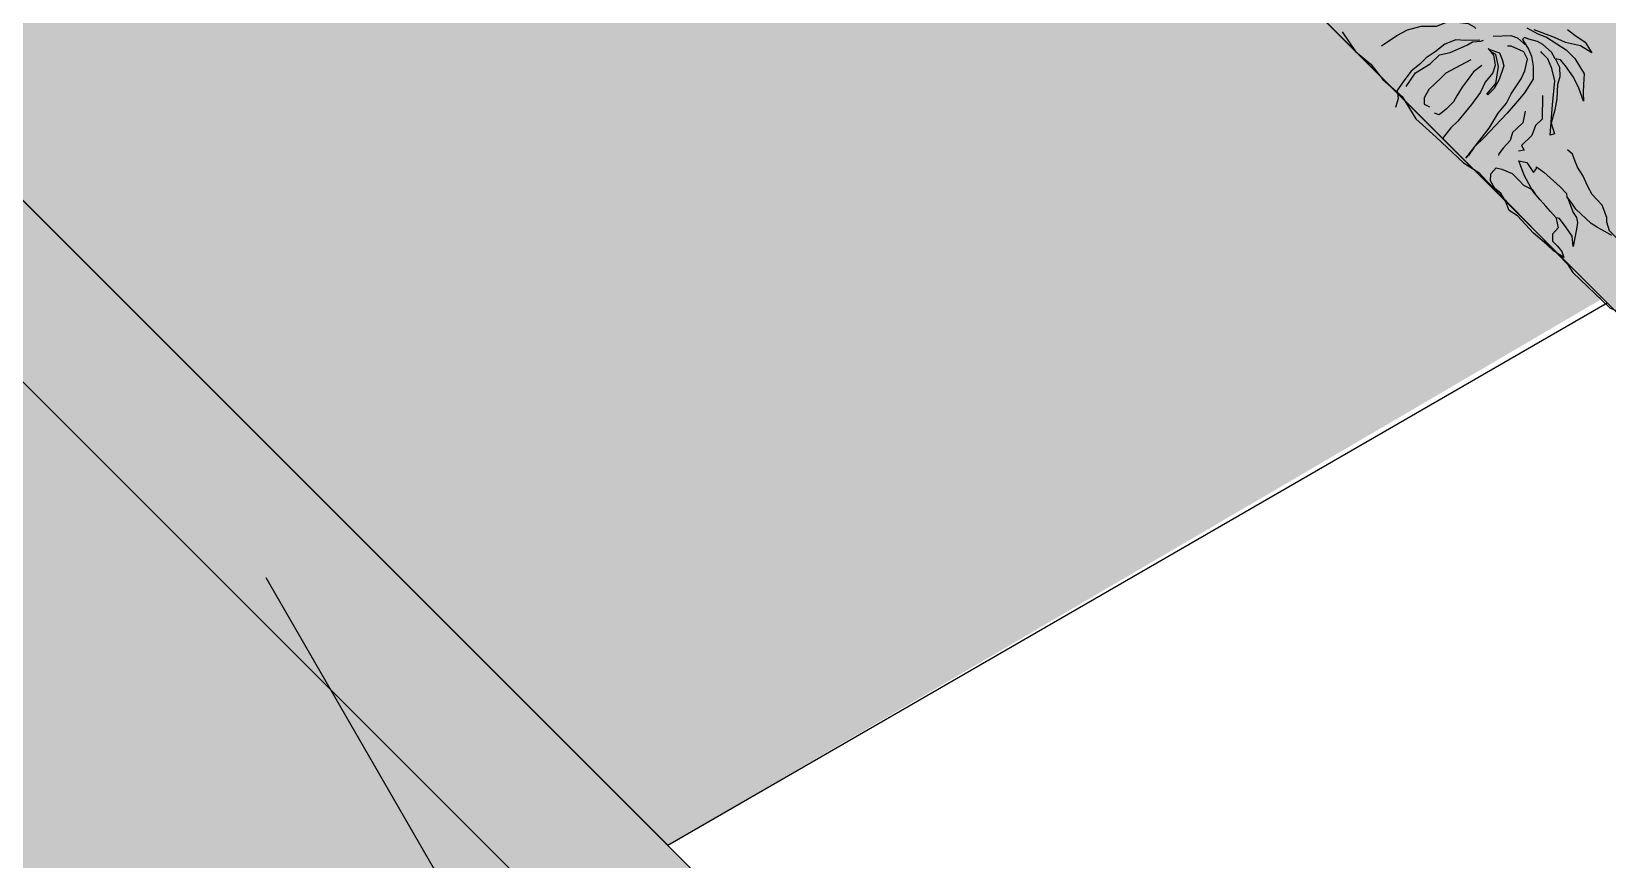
# Model space of a CAD drawing. Header units: metres. Extents: x 97 to 197, y 104 to 205.
# Drawn here: x 149.489 to 150.091, y 143.505 to 143.821 of the extents above; entities that cross this region are included whole.
import ezdxf

# ---------------------------------------------------------------- set-up
doc = ezdxf.new("R2010")
doc.units = ezdxf.units.M
doc.linetypes.add('ACAD_ISO10W100', pattern=[18, 12, -3, 0, -3])
doc.layers.add('00-AUX1', color=200, linetype='Continuous', plot=False)
for name, color, linetype in [('16-EIXOS', 253, 'ACAD_ISO10W100'), ('18-HATCH', 1, 'Continuous'), ('22-FAC_4º', 2, 'Continuous'), ('23-FAC_5ª', 1, 'Continuous'), ('6-VEGETAÇÃO', 104, 'Continuous')]:
    doc.layers.add(name, color=color, linetype=linetype)

# ---------------------------------------------------------------- blocks, each defined once
blk = doc.blocks.new('A$C20B154FB')
at = {"layer": '6-VEGETAÇÃO', "color": 72}
for points in [[(3098.3, 400.2), (3117.3, 402.9), (3143.2, 408.3), (3169.1, 402.9), (3141.9, 396.1), (3114.6, 378.4), (3091.5, 368.9), (3050.6, 349.8)], [(3037, 341.7), (3061.5, 349.8), (3079.2, 358), (3126.9, 368.9), (3152.7, 368.9), (3189.5, 360.7), (3204.5, 344.4), (3215.4, 332.1), (3229, 319.9), (3203.1, 332.1), (3178.6, 340.3), (3150, 344.4), (3133.7, 345.7), (3124.2, 338.9), (3109.2, 343), (3084.7, 341.7), (3072.4, 337.6), (3056.1, 328.1), (3047.9, 324), (3047.9, 318.5), (3071.1, 313.1), (3086, 307.6), (3103.7, 295.4), (3122.8, 276.3), (3131, 243.7), (3132.3, 227.3), (3136.4, 187.9), (3137.8, 151.1), (3139.1, 118.5), (3139.1, 88.5), (3143.2, 68.1), (3143.2, 60), (3132.3, 138.9), (3122.8, 174.3), (3120.1, 201.5), (3113.3, 221.9), (3105.1, 258.6), (3098.3, 276.3), (3084.7, 296.8), (3068.3, 302.2), (3041.1, 291.3), (3035.7, 285.9)], [(3125.5, 338.9), (3143.2, 333.5), (3158.2, 319.9), (3166.4, 304.9), (3186.8, 283.1), (3200.4, 264.1), (3215.4, 239.6), (3235.8, 228.7), (3231.7, 220.5), (3189.5, 268.2), (3156.8, 306.3), (3133.7, 319.9), (3113.3, 328.1), (3096.9, 328.1), (3092.8, 328.1)], [(3000.3, 279.1), (3024.8, 306.3), (3038.4, 313.1), (3056.1, 314.4), (3058.8, 314.4)], [(2851.8, 96.7), (2858.7, 134.8), (2865.5, 159.3), (2880.4, 185.2), (2902.2, 208.3), (2911.8, 231.4), (2926.7, 245), (2944.4, 260), (2958, 264.1), (2963.5, 264.1)], [(3015.2, 254.6), (3034.3, 264.1), (3047.9, 258.6), (3060.2, 251.8), (3073.8, 224.6), (3080.6, 204.2), (3080.6, 185.2), (3077.9, 185.2), (3075.1, 213.7), (3053.4, 242.3), (3031.6, 255.9), (3020.7, 253.2), (3011.1, 253.2), (3028.8, 251.8), (3046.5, 239.6), (3054.7, 224.6), (3057.4, 200.1), (3065.6, 178.4), (3071.1, 147.1), (3076.5, 102.1), (3076.5, 81.7), (3079.2, 57.2), (3081.9, 53.2)], [(3160.9, 266.8), (3196.3, 231.4), (3196.3, 212.4), (3205.8, 192), (3205.8, 162), (3216.7, 159.3), (3209.9, 149.8)], [(2986.6, 253.2), (2966.2, 231.4), (2951.2, 217.8), (2941.7, 194.7), (2939, 168.8), (2934.9, 147.1), (2934.9, 128), (2933.5, 104.9), (2937.6, 76.3), (2941.7, 55.9), (2955.3, 45), (2964.9, 28.7)], [(2948.5, 74.9), (2941.7, 108.9), (2949.9, 144.3), (2949.9, 171.6), (2962.1, 190.6), (2970.3, 213.7), (2975.7, 227.3), (2978.5, 239.6), (2989.4, 253.2), (2992.1, 258.6)], [(3003, 211), (2996.2, 186.5), (2986.6, 153.9), (2986.6, 140.3), (2986.6, 122.6), (2986.6, 104.9), (2992.1, 85.8), (3001.6, 76.3), (3013.9, 80.4)], [(3027.5, 219.2), (3024.8, 197.4), (3028.8, 175.6), (3031.6, 157.9), (3037, 137.5), (3041.1, 123.9), (3041.1, 102.1), (3039.7, 83.1), (3030.2, 79)], [(3159.6, 217.8), (3173.2, 197.4), (3173.2, 179.7), (3173.2, 167.5), (3181.3, 152.5), (3182.7, 130.7), (3185.4, 115.8), (3186.8, 113)], [(3484, 170.2), (3461.7, 170.2), (3444.9, 178.6), (3438, 185.6), (3412.9, 196.7), (3382.2, 196.7), (3364.1, 202.3), (3340.4, 210.6), (3319.5, 214.8), (3305.6, 220.4), (3293, 226), (3279.1, 224.6)], [(3472.1, 166.7), (3456.4, 162.3), (3439.6, 156.7), (3424, 153.3), (3380.3, 151.1), (3363.5, 154.4), (3351.2, 155.5), (3381.5, 142.1), (3393.8, 139.9), (3402.7, 134.3), (3411.7, 123.1), (3424, 105.2), (3432.9, 92.9), (3416.1, 106.3), (3393.8, 109.7), (3370.3, 113), (3364.7, 108.6), (3346.8, 109.7), (3332.2, 110.8), (3314.3, 110.8), (3290.8, 113), (3274, 117.5), (3253.9, 123.1), (3236, 130.9), (3224.8, 135.4), (3239.3, 145.5), (3264, 141), (3261.7, 151.1), (3259.5, 153.3), (3278.5, 156.7), (3324.4, 160), (3343.4, 160), (3350.1, 154.4), (3356.8, 154.4)], [(3365.8, 107.5), (3382.6, 97.4), (3383.7, 79.5), (3394.9, 69.4), (3409.4, 69.4), (3424, 68.3), (3435.2, 62.7), (3410.5, 57.1), (3391.5, 56), (3354.6, 52.7), (3305.4, 53.8), (3285.2, 49.3), (3266.2, 57.1), (3247.2, 61.6), (3231.5, 59.4), (3213.6, 63.8), (3203.5, 75), (3202.4, 91.8), (3212.5, 98.5), (3233.8, 107.5), (3255, 107.5), (3268.4, 107.5), (3287.5, 114.2), (3299.8, 111.9)], [(2773.2, 58.4), (2822.5, 50.2), (2863.6, 54.3), (2904.7, 50.2), (2958.1, 54.3), (3011.5, 42), (3069, 46.1), (3147.1, 50.2), (3184, 58.4), (3208.7, 58.4), (3249.8, 58.4), (3397.6, 58.4), (3451, 58.4), (3471.6, 54.3), (3578.4, 58.4), (3619.5, 74.8), (3693.4, 70.7), (3734.5, 70.7), (3857.7, 62.5), (3911.1, 70.7), (3989.2, 62.5), (4005.6, 66.6)]]:
    blk.add_lwpolyline(points, dxfattribs=at)

msp = doc.modelspace()

# ---------------------------------------------------------------- hatches: boundary and pattern name
at = {"layer": '18-HATCH', "true_color": 0xadddf7, "transparency": 33554508}
h = msp.add_hatch(color=141, dxfattribs=at)
h.dxf.hatch_style = 1
h.paths.add_polyline_path([(153.94813, 139.85973), (153.5895, 139.65268), (153.10307, 140.1391), (150.59899, 138.69336), (151.87466, 133.93249), (151.51603, 133.72543), (149.99969, 136.35181), (146.9686, 134.60181), (147.39296, 133.86681), (147.30635, 133.81681), (148.92696, 131.00983), (157.17448, 135.77154), (147.16447, 153.10938), (138.91695, 148.34768), (140.66675, 145.31693), (140.75336, 145.36693), (140.93687, 145.04908), (145.53713, 147.70504), (144.43905, 148.80312), (144.79768, 149.01018)])
at = {"layer": '18-HATCH', "transparency": 33554559}
h = msp.add_hatch(color=252, dxfattribs=at)
h.dxf.hatch_style = 1
h.paths.add_polyline_path([(149.12028, 141.50758), (148.63864, 141.98921), (148.96761, 141.41943)])
h.paths.add_polyline_path([(149.67931, 140.87246), (149.62611, 141.00175), (149.15443, 141.47342), (148.99093, 141.37903), (149.22804, 140.96834), (149.38238, 140.70103)])
h.paths.add_polyline_path([(148.92431, 141.39443), (148.50506, 142.12059), (148.46175, 142.09559), (148.88101, 141.36943)])
h.paths.add_polyline_path([(149.33908, 140.67603), (149.18474, 140.94334), (148.94931, 141.35113), (148.90601, 141.32613), (149.14144, 140.91834), (149.29577, 140.65103)])
h.paths.add_polyline_path([(148.46427, 142.16359), (148.36544, 142.26242), (148.43294, 142.1455)])
h.paths.add_polyline_path([(149.99969, 136.35181), (151.20846, 134.25815), (151.68664, 134.25815), (149.12466, 138.69563), (148.76603, 138.48857), (148.79103, 138.44527), (145.67334, 136.64527), (146.37737, 135.42586), (146.46397, 135.47586), (146.89296, 134.73283), (146.80635, 134.68283), (147.05154, 134.25815), (147.16701, 134.25815), (146.9686, 134.60181)])
h.paths.add_polyline_path([(147.39296, 133.86681), (147.16701, 134.25815), (147.05154, 134.25815), (147.30635, 133.81681)])
h.paths.add_polyline_path([(151.87466, 133.93249), (151.68664, 134.25815), (151.20846, 134.25815), (151.51603, 133.72543)])
h.paths.add_polyline_path([(149.74885, 143.49332), (149.73188, 143.51029), (150.09154, 143.72067), (149.17206, 144.64365), (148.80845, 144.43372), (148.7993, 144.44287), (147.83696, 143.88725), (147.89186, 143.83235), (147.92418, 143.85101), (148.81883, 142.95637)])
h.paths.add_polyline_path([(150.36733, 138.79505), (149.9145, 139.57937), (149.91368, 139.57889), (149.8895, 139.62267), (149.39233, 140.4838), (148.91483, 140.20811)])
h.paths.add_polyline_path([(153.10307, 140.1391), (153.5895, 139.65268), (153.94813, 139.85973), (152.72385, 141.084), (152.36522, 140.87695), (152.18044, 141.06174), (150.70512, 140.20996), (150.7672, 140.10244), (151.01278, 139.67709), (151.0576, 139.59946), (150.45017, 139.24876), (150.59899, 138.69336)])
h.paths.add_polyline_path([(150.99847, 139.60187), (150.96948, 139.65209), (150.73722, 140.05437), (150.28286, 139.79205), (150.32342, 139.72181), (150.44169, 139.28041)])
h.paths.add_polyline_path([(150.71847, 140.08684), (150.66182, 140.18496), (150.20747, 139.92264), (150.26411, 139.82452)])
at = {"layer": '18-HATCH', "true_color": 0xc7c8ca, "transparency": 33554636}
h = msp.add_hatch(color=9, dxfattribs=at)
h.dxf.hatch_style = 1
h.paths.add_polyline_path([(149.65278, 140.13268), (149.39188, 140.58456), (149.34858, 140.55956), (149.60948, 140.10768)])
h.paths.add_polyline_path([(149.72908, 140.00053), (149.67778, 140.08938), (149.63448, 140.06438), (149.68577, 139.97553)])
h.paths.add_polyline_path([(150.5085, 140.45053), (150.4572, 140.53938), (149.72108, 140.11438), (149.77238, 140.02553)])
h.paths.add_polyline_path([(150.43847, 140.57182), (150.17131, 141.03456), (149.43518, 140.60956), (149.70235, 140.14682)])
h.paths.add_polyline_path([(151.52175, 141.03553), (151.91204, 141.26086), (151.39961, 141.7733), (151.17175, 141.64175)])
h.paths.add_polyline_path([(151.46113, 141.00053), (151.11113, 141.60675), (150.2018, 141.08175), (150.2228, 141.04537, -1.681976), (150.25039, 140.99758), (150.488, 140.58603), (150.5518, 140.47553)])
h.paths.add_polyline_path([(150.36297, 141.06258), (150.41168, 140.97822, -0.414214), (150.40802, 140.96456), (150.39936, 140.95956, -0.414214), (150.3857, 140.96322), (150.33699, 141.04758, -3.932656)], flags=16)
h.paths.add_polyline_path([(151.34104, 141.83186), (151.10316, 142.06975), (150.96927, 141.99245), (151.13175, 141.71103)])
h.paths.add_polyline_path([(151.0812, 142.09171), (150.68078, 142.49212), (150.95427, 142.01843)])
h.paths.add_polyline_path([(150.58115, 142.5247), (150.48954, 142.68337), (150.18809, 142.98481), (149.73356, 142.72238), (150.03106, 142.2071)])
h.paths.add_polyline_path([(149.71856, 142.74837), (150.16613, 143.00677), (149.71959, 143.45331), (149.41356, 143.27663)])
h.paths.add_polyline_path([(149.67351, 143.4994), (149.47434, 143.69856), (149.24606, 143.56676), (149.38209, 143.33114)])
h.paths.add_polyline_path([(149.43925, 143.73365), (149.24558, 143.92733), (149.08981, 143.83739), (149.22209, 143.60827)])
h.paths.add_polyline_path([(149.06584, 143.87891), (149.21049, 143.96242), (149.01681, 144.15609), (148.93356, 144.10803)])

# ---------------------------------------------------------------- linework, layer by layer
at = {"layer": '00-AUX1'}
msp.add_lwpolyline([(138.91695, 148.34768), (147.16447, 153.10938), (157.17448, 135.77154), (148.92696, 131.00983), (147.30635, 133.81681), (147.39296, 133.86681), (146.9686, 134.60181), (149.99969, 136.35181), (151.51603, 133.72543), (151.87466, 133.93249), (150.59899, 138.69336), (153.10307, 140.1391), (153.5895, 139.65268), (153.94813, 139.85973), (144.79768, 149.01018), (144.43905, 148.80312), (145.53713, 147.70504), (140.93687, 145.04908), (140.75336, 145.36693), (140.66675, 145.31693), (138.91695, 148.34768)], dxfattribs=at)
at = {"layer": '16-EIXOS'}
msp.add_line((155.57851, 133.22004), (144.86266, 151.78044), dxfattribs=at)
at = {"layer": '22-FAC_4º'}
for points in [[(148.7993, 144.44287), (149.73188, 143.51029), (150.09051, 143.71734), (149.16708, 144.64078)], [(149.71742, 143.52475), (148.85421, 144.38796), (148.8103, 144.36261), (149.67351, 143.4994)]]:
    msp.add_lwpolyline(points, dxfattribs=at)
at = {"layer": '23-FAC_5ª'}
msp.add_lwpolyline([(150.09051, 143.71734), (152.72385, 141.084), (152.36522, 140.87695), (149.71742, 143.52475)], dxfattribs=at)

# ---------------------------------------------------------------- block references
at = {"layer": '6-VEGETAÇÃO', "xscale": 0.0001824180293517025, "yscale": 0.0001824180293517025, "zscale": 0.0001824180293517025, "rotation": 314.1145085881545}
msp.add_blockref('A$C20B154FB', (149.62951, 144.17671), dxfattribs=at)

doc.saveas('drawing.dxf')
